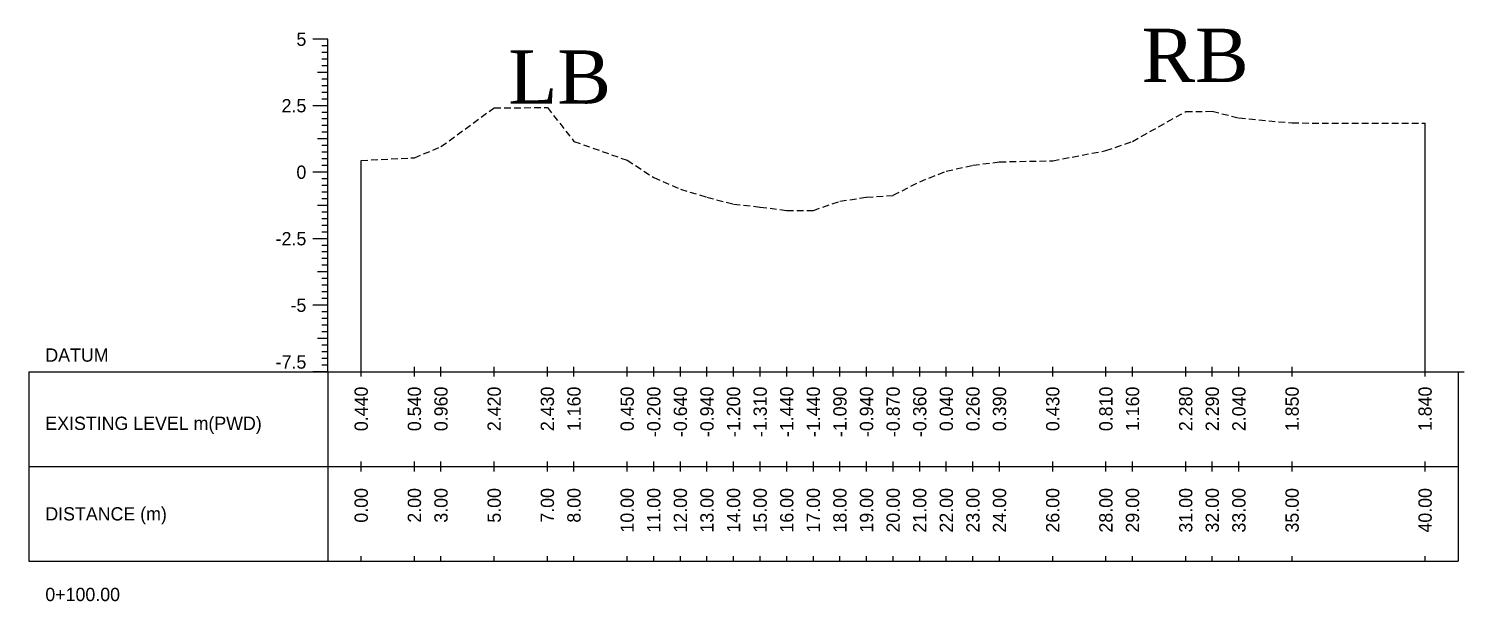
# Model space of a CAD drawing. Header units: inches. Extents: x 2552 to 3818, y -1499 to -1059.
# Drawn here: x 2761.4 to 2815.4, y -1364.3 to -1342.8 of the extents above; entities that cross this region are included whole.
import ezdxf
from ezdxf.enums import TextEntityAlignment as Align

# ---------------------------------------------------------------- set-up
doc = ezdxf.new("R2010")
doc.units = ezdxf.units.IN
doc.header["$MEASUREMENT"] = 0
doc.linetypes.add('HIDDEN', pattern=[0.375, 0.25, -0.125])
doc.layers.add('CS_Drawing', color=7, linetype='Continuous')
doc.layers.add('GL', color=3, linetype='HIDDEN')
doc.styles.add('romans', font='romans.shx')

msp = doc.modelspace()

# ---------------------------------------------------------------- linework, layer by layer
at = {"layer": 'CS_Drawing'}
for p, q in [((2772.626, -1343.175), (2772.063, -1343.175)), ((2772.626, -1343.175), (2772.232, -1343.175)), ((2772.626, -1343.175), (2772.401, -1343.175)), ((2772.626, -1343.425), (2772.401, -1343.425)), ((2772.626, -1355.675), (2772.626, -1343.175)), ((2772.626, -1343.675), (2772.401, -1343.675)), ((2772.626, -1343.925), (2772.401, -1343.925)), ((2772.626, -1344.425), (2772.232, -1344.425)), ((2772.626, -1344.175), (2772.401, -1344.175)), ((2772.626, -1344.425), (2772.401, -1344.425)), ((2772.626, -1344.675), (2772.401, -1344.675)), ((2772.626, -1344.925), (2772.401, -1344.925)), ((2772.626, -1345.175), (2772.401, -1345.175)), ((2772.626, -1345.425), (2772.401, -1345.425)), ((2772.626, -1345.675), (2772.063, -1345.675)), ((2772.626, -1345.675), (2772.232, -1345.675)), ((2772.626, -1345.675), (2772.401, -1345.675)), ((2772.626, -1345.925), (2772.401, -1345.925)), ((2772.626, -1346.175), (2772.401, -1346.175)), ((2772.626, -1346.425), (2772.401, -1346.425)), ((2772.626, -1346.675), (2772.401, -1346.675)), ((2813.876, -1355.675), (2813.876, -1346.335)), ((2772.626, -1346.925), (2772.232, -1346.925)), ((2772.626, -1346.925), (2772.401, -1346.925)), ((2772.626, -1347.175), (2772.401, -1347.175)), ((2772.626, -1347.425), (2772.401, -1347.425)), ((2772.626, -1347.675), (2772.401, -1347.675)), ((2773.876, -1355.675), (2773.876, -1347.735)), ((2772.626, -1348.175), (2772.063, -1348.175)), ((2772.626, -1348.175), (2772.232, -1348.175)), ((2772.626, -1347.925), (2772.401, -1347.925)), ((2772.626, -1348.175), (2772.401, -1348.175)), ((2772.626, -1348.425), (2772.401, -1348.425)), ((2772.626, -1348.675), (2772.401, -1348.675)), ((2772.626, -1348.925), (2772.401, -1348.925)), ((2772.626, -1349.175), (2772.401, -1349.175)), ((2772.626, -1349.425), (2772.232, -1349.425)), ((2772.626, -1349.425), (2772.401, -1349.425)), ((2772.626, -1349.675), (2772.401, -1349.675)), ((2772.626, -1349.925), (2772.401, -1349.925)), ((2772.626, -1350.175), (2772.401, -1350.175)), ((2772.626, -1350.425), (2772.401, -1350.425)), ((2772.626, -1350.675), (2772.063, -1350.675)), ((2772.626, -1350.675), (2772.232, -1350.675)), ((2772.626, -1350.675), (2772.401, -1350.675)), ((2772.626, -1350.925), (2772.401, -1350.925)), ((2772.626, -1351.175), (2772.401, -1351.175)), ((2772.626, -1351.425), (2772.401, -1351.425)), ((2772.626, -1351.925), (2772.232, -1351.925)), ((2772.626, -1351.675), (2772.401, -1351.675)), ((2772.626, -1351.925), (2772.401, -1351.925)), ((2772.626, -1352.175), (2772.401, -1352.175)), ((2772.626, -1352.425), (2772.401, -1352.425)), ((2772.626, -1352.675), (2772.401, -1352.675)), ((2772.626, -1352.925), (2772.401, -1352.925)), ((2772.626, -1353.175), (2772.063, -1353.175)), ((2772.626, -1353.175), (2772.232, -1353.175)), ((2772.626, -1353.175), (2772.401, -1353.175)), ((2772.626, -1353.425), (2772.401, -1353.425)), ((2772.626, -1353.675), (2772.401, -1353.675)), ((2772.626, -1353.925), (2772.401, -1353.925)), ((2772.626, -1354.175), (2772.401, -1354.175)), ((2772.626, -1354.425), (2772.232, -1354.425)), ((2772.626, -1354.425), (2772.401, -1354.425)), ((2772.626, -1354.675), (2772.401, -1354.675)), ((2772.626, -1354.925), (2772.401, -1354.925)), ((2772.626, -1355.175), (2772.401, -1355.175)), ((2761.376, -1355.675), (2772.626, -1355.675)), ((2761.376, -1355.675), (2761.376, -1362.8)), ((2772.626, -1355.675), (2772.063, -1355.675)), ((2772.626, -1355.675), (2772.232, -1355.675)), ((2772.626, -1355.425), (2772.401, -1355.425)), ((2772.626, -1355.675), (2772.401, -1355.675)), ((2772.626, -1355.675), (2815.126, -1355.675)), ((2772.626, -1355.675), (2772.626, -1362.8)), ((2773.876, -1355.862), (2773.876, -1355.487)), ((2775.876, -1355.862), (2775.876, -1355.487)), ((2776.876, -1355.862), (2776.876, -1355.487)), ((2778.876, -1355.862), (2778.876, -1355.487)), ((2780.876, -1355.862), (2780.876, -1355.487)), ((2781.876, -1355.862), (2781.876, -1355.487)), ((2783.876, -1355.862), (2783.876, -1355.487)), ((2784.876, -1355.862), (2784.876, -1355.487)), ((2785.876, -1355.862), (2785.876, -1355.487)), ((2786.876, -1355.862), (2786.876, -1355.487)), ((2787.876, -1355.862), (2787.876, -1355.487)), ((2788.876, -1355.862), (2788.876, -1355.487)), ((2789.876, -1355.862), (2789.876, -1355.487)), ((2790.876, -1355.862), (2790.876, -1355.487)), ((2791.876, -1355.862), (2791.876, -1355.487)), ((2792.876, -1355.862), (2792.876, -1355.487)), ((2793.876, -1355.862), (2793.876, -1355.487)), ((2794.876, -1355.862), (2794.876, -1355.487)), ((2795.876, -1355.862), (2795.876, -1355.487)), ((2796.876, -1355.862), (2796.876, -1355.487)), ((2797.876, -1355.862), (2797.876, -1355.487)), ((2799.876, -1355.862), (2799.876, -1355.487)), ((2801.876, -1355.862), (2801.876, -1355.487)), ((2802.876, -1355.862), (2802.876, -1355.487)), ((2804.876, -1355.862), (2804.876, -1355.487)), ((2805.876, -1355.862), (2805.876, -1355.487)), ((2806.876, -1355.862), (2806.876, -1355.487)), ((2808.876, -1355.862), (2808.876, -1355.487)), ((2813.876, -1355.862), (2813.876, -1355.487)), ((2815.126, -1355.675), (2815.351, -1355.675)), ((2815.126, -1355.675), (2815.126, -1362.8)), ((2773.876, -1359.425), (2773.876, -1359.05)), ((2775.876, -1359.425), (2775.876, -1359.05)), ((2776.876, -1359.425), (2776.876, -1359.05)), ((2778.876, -1359.425), (2778.876, -1359.05)), ((2780.876, -1359.425), (2780.876, -1359.05)), ((2781.876, -1359.425), (2781.876, -1359.05)), ((2783.876, -1359.425), (2783.876, -1359.05)), ((2784.876, -1359.425), (2784.876, -1359.05)), ((2785.876, -1359.425), (2785.876, -1359.05)), ((2786.876, -1359.425), (2786.876, -1359.05)), ((2787.876, -1359.425), (2787.876, -1359.05)), ((2788.876, -1359.425), (2788.876, -1359.05)), ((2789.876, -1359.425), (2789.876, -1359.05)), ((2790.876, -1359.425), (2790.876, -1359.05)), ((2791.876, -1359.425), (2791.876, -1359.05)), ((2792.876, -1359.425), (2792.876, -1359.05)), ((2793.876, -1359.425), (2793.876, -1359.05)), ((2794.876, -1359.425), (2794.876, -1359.05)), ((2795.876, -1359.425), (2795.876, -1359.05)), ((2796.876, -1359.425), (2796.876, -1359.05)), ((2797.876, -1359.425), (2797.876, -1359.05)), ((2799.876, -1359.425), (2799.876, -1359.05)), ((2801.876, -1359.425), (2801.876, -1359.05)), ((2802.876, -1359.425), (2802.876, -1359.05)), ((2804.876, -1359.425), (2804.876, -1359.05)), ((2805.876, -1359.425), (2805.876, -1359.05)), ((2806.876, -1359.425), (2806.876, -1359.05)), ((2808.876, -1359.425), (2808.876, -1359.05)), ((2813.876, -1359.425), (2813.876, -1359.05)), ((2761.376, -1359.237), (2772.626, -1359.237)), ((2772.626, -1359.237), (2815.126, -1359.237)), ((2772.626, -1359.237), (2815.126, -1359.237)), ((2761.376, -1362.8), (2772.626, -1362.8)), ((2772.626, -1362.8), (2815.126, -1362.8)), ((2773.876, -1362.8), (2773.876, -1362.612)), ((2775.876, -1362.8), (2775.876, -1362.612)), ((2776.876, -1362.8), (2776.876, -1362.612)), ((2778.876, -1362.8), (2778.876, -1362.612)), ((2780.876, -1362.8), (2780.876, -1362.612)), ((2781.876, -1362.8), (2781.876, -1362.612)), ((2783.876, -1362.8), (2783.876, -1362.612)), ((2784.876, -1362.8), (2784.876, -1362.612)), ((2785.876, -1362.8), (2785.876, -1362.612)), ((2786.876, -1362.8), (2786.876, -1362.612)), ((2787.876, -1362.8), (2787.876, -1362.612)), ((2788.876, -1362.8), (2788.876, -1362.612)), ((2789.876, -1362.8), (2789.876, -1362.612)), ((2790.876, -1362.8), (2790.876, -1362.612)), ((2791.876, -1362.8), (2791.876, -1362.612)), ((2792.876, -1362.8), (2792.876, -1362.612)), ((2793.876, -1362.8), (2793.876, -1362.612)), ((2794.876, -1362.8), (2794.876, -1362.612)), ((2795.876, -1362.8), (2795.876, -1362.612)), ((2796.876, -1362.8), (2796.876, -1362.612)), ((2797.876, -1362.8), (2797.876, -1362.612)), ((2799.876, -1362.8), (2799.876, -1362.612)), ((2801.876, -1362.8), (2801.876, -1362.612)), ((2802.876, -1362.8), (2802.876, -1362.612)), ((2804.876, -1362.8), (2804.876, -1362.612)), ((2805.876, -1362.8), (2805.876, -1362.612)), ((2806.876, -1362.8), (2806.876, -1362.612)), ((2808.876, -1362.8), (2808.876, -1362.612)), ((2813.876, -1362.8), (2813.876, -1362.612))]:
    msp.add_line(p, q, dxfattribs=at)
at = {"layer": 'GL'}
msp.add_lwpolyline([(2773.876, -1347.735), (2775.876, -1347.635), (2776.876, -1347.215), (2778.876, -1345.755), (2780.876, -1345.745), (2781.876, -1347.015), (2783.876, -1347.725), (2784.876, -1348.375), (2785.876, -1348.815), (2786.876, -1349.115), (2787.876, -1349.375), (2788.876, -1349.485), (2789.876, -1349.615), (2790.876, -1349.615), (2791.876, -1349.265), (2792.876, -1349.115), (2793.876, -1349.045), (2794.876, -1348.535), (2795.876, -1348.135), (2796.876, -1347.915), (2797.876, -1347.785), (2799.876, -1347.745), (2801.876, -1347.365), (2802.876, -1347.015), (2804.876, -1345.895), (2805.876, -1345.885), (2806.876, -1346.135), (2808.876, -1346.325), (2813.876, -1346.335)], dxfattribs=at)

# ---------------------------------------------------------------- texts
at = {"char_height": 2, "width": 204.37328, "attachment_point": 1, "style": 'romans'}
for s, insert in [('{\\fTimes New Roman|b0|i0|c0|p18;RB}', (2803.216, -1342.781)), ('{\\fTimes New Roman|b0|i0|c0|p18;LB}', (2779.409, -1343.597))]:
    msp.add_mtext(s, dxfattribs=dict(at, insert=insert))
at = {"layer": 'CS_Drawing'}
for s, p in [('5', (2771.813, -1343.175)), ('2.5', (2771.813, -1345.675)), ('0', (2771.813, -1348.175)), ('-2.5', (2771.813, -1350.675)), ('-5', (2771.813, -1353.175))]:
    msp.add_text(s, height=0.5, dxfattribs=at).set_placement(p, align=Align.MIDDLE_RIGHT)
for s, p in [('DATUM', (2762.001, -1355.05)), ('EXISTING LEVEL m(PWD)', (2762.001, -1357.616)), ('DISTANCE (m)', (2762.001, -1361.019)), ('0+100.00', (2762.001, -1364.05))]:
    msp.add_text(s, height=0.5, dxfattribs=at).set_placement(p, align=Align.MIDDLE_LEFT)
msp.add_text('-7.5', height=0.5, dxfattribs=at).set_placement((2771.813, -1355.562), align=Align.RIGHT)
for s, p in [('0.440', (2773.876, -1356.237)), ('0.540', (2775.876, -1356.237)), ('0.960', (2776.876, -1356.237)), ('2.420', (2778.876, -1356.237)), ('2.430', (2780.876, -1356.237)), ('1.160', (2781.876, -1356.237)), ('0.450', (2783.876, -1356.237)), ('-0.200', (2784.876, -1356.237)), ('-0.640', (2785.876, -1356.237)), ('-0.940', (2786.876, -1356.237)), ('-1.200', (2787.876, -1356.237)), ('-1.310', (2788.876, -1356.237)), ('-1.440', (2789.876, -1356.237)), ('-1.440', (2790.876, -1356.237)), ('-1.090', (2791.876, -1356.237)), ('-0.940', (2792.876, -1356.237)), ('-0.870', (2793.876, -1356.237)), ('-0.360', (2794.876, -1356.237)), ('0.040', (2795.876, -1356.237)), ('0.260', (2796.876, -1356.237)), ('0.390', (2797.876, -1356.237)), ('0.430', (2799.876, -1356.237)), ('0.810', (2801.876, -1356.237)), ('1.160', (2802.876, -1356.237)), ('2.280', (2804.876, -1356.237)), ('2.290', (2805.876, -1356.237)), ('2.040', (2806.876, -1356.237)), ('1.850', (2808.876, -1356.237)), ('1.840', (2813.876, -1356.237)), ('0.00', (2773.876, -1360.05)), ('2.00', (2775.876, -1360.05)), ('3.00', (2776.876, -1360.05)), ('5.00', (2778.876, -1360.05)), ('7.00', (2780.876, -1360.05)), ('8.00', (2781.876, -1360.05)), ('10.00', (2783.876, -1360.05)), ('11.00', (2784.876, -1360.05)), ('12.00', (2785.876, -1360.05)), ('13.00', (2786.876, -1360.05)), ('14.00', (2787.876, -1360.05)), ('15.00', (2788.876, -1360.05)), ('16.00', (2789.876, -1360.05)), ('17.00', (2790.876, -1360.05)), ('18.00', (2791.876, -1360.05)), ('19.00', (2792.876, -1360.05)), ('20.00', (2793.876, -1360.05)), ('21.00', (2794.876, -1360.05)), ('22.00', (2795.876, -1360.05)), ('23.00', (2796.876, -1360.05)), ('24.00', (2797.876, -1360.05)), ('26.00', (2799.876, -1360.05)), ('28.00', (2801.876, -1360.05)), ('29.00', (2802.876, -1360.05)), ('31.00', (2804.876, -1360.05)), ('32.00', (2805.876, -1360.05)), ('33.00', (2806.876, -1360.05)), ('35.00', (2808.876, -1360.05)), ('40.00', (2813.876, -1360.05))]:
    msp.add_text(s, height=0.5, rotation=90, dxfattribs=at).set_placement(p, align=Align.MIDDLE_RIGHT)

doc.saveas('drawing.dxf')
